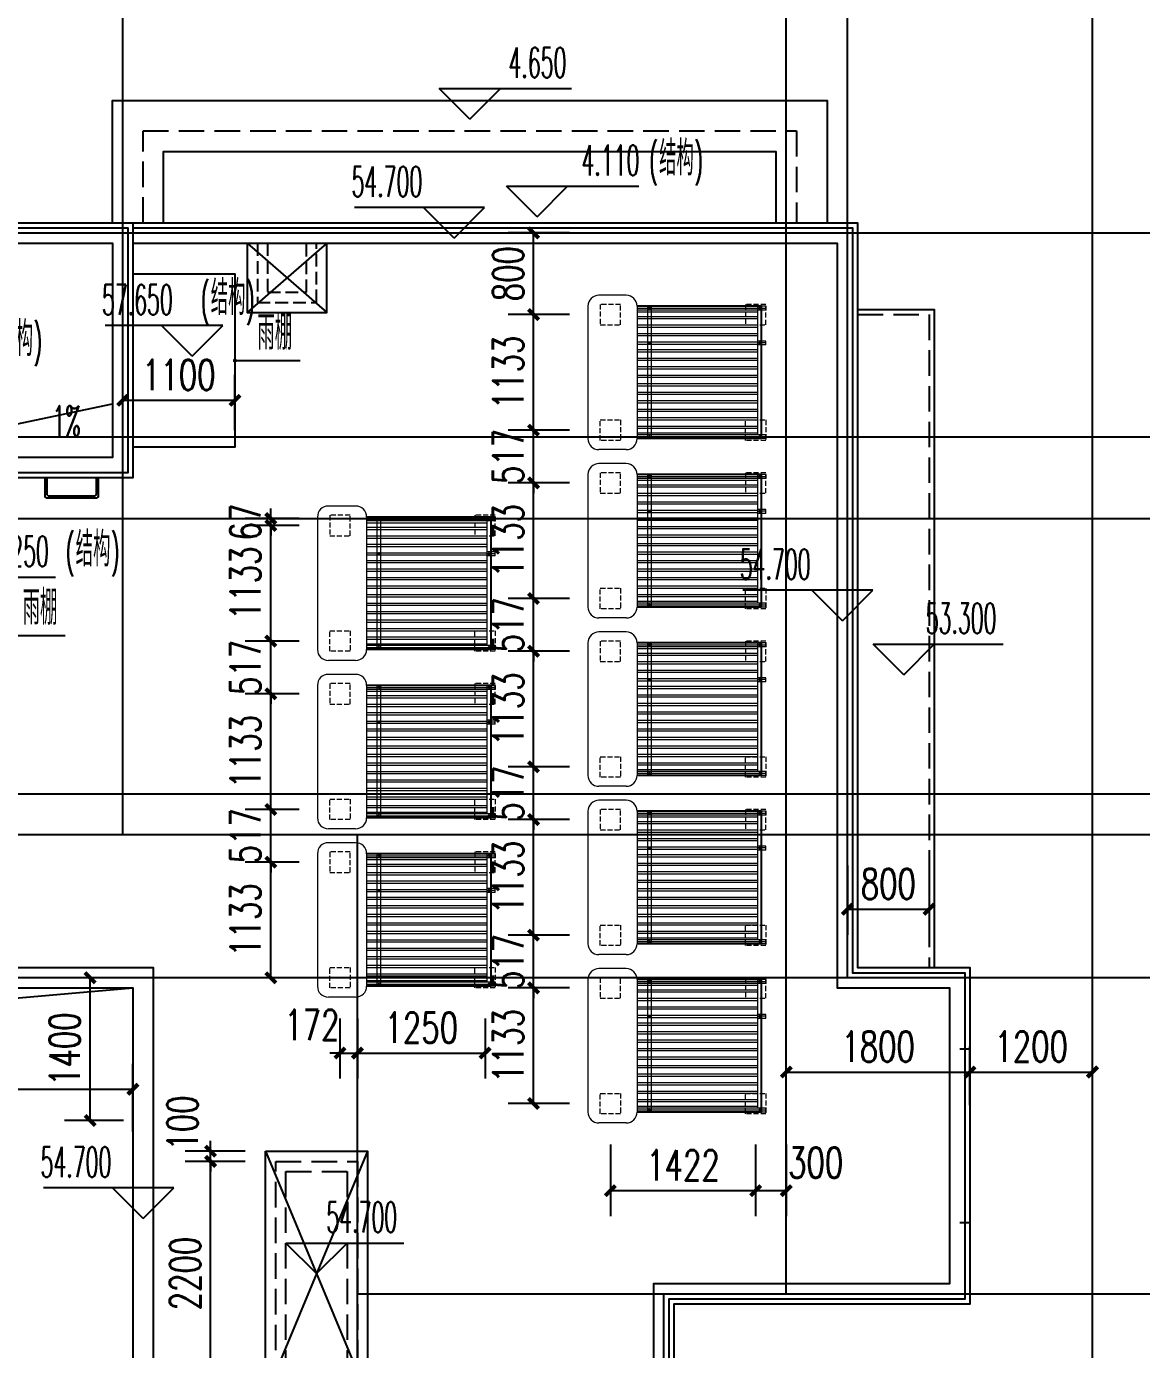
# Model space of a CAD drawing. Extents: x -59851 to 653804, y -249523 to 437614.
# Drawn here: x -10434 to 490, y -219438 to -206470 of the extents above; entities that cross this region are included whole.
import ezdxf

# ---------------------------------------------------------------- set-up
doc = ezdxf.new("R2010")
doc.units = 0
doc.header["$LTSCALE"] = 1000
doc.header["$MEASUREMENT"] = 0
doc.linetypes.add('DASH', pattern=[0.35, 0.25, -0.1])
for name, color, linetype in [('A-ROOF', 7, 'Continuous'), ('A-外装饰线脚', 7, 'Continuous'), ('A-屋顶', 4, 'Continuous'), ('A-材质分割线（横向）', 252, 'Continuous'), ('A-烟气道', 105, 'Continuous'), ('A-看线', 105, 'Continuous'), ('A-第三道尺寸线', 105, 'Continuous'), ('A-雨棚', 153, 'Continuous'), ('DIM_ELEV', 3, 'Continuous'), ('DIM_LEAD', 3, 'Continuous'), ('DIM_SYMB', 3, 'Continuous'), ('DOTE', 16, 'Continuous'), ('PUB_HATCH', 8, 'Continuous'), ('PUB_TEXT', 7, 'Continuous'), ('ys', 154, 'Continuous'), ('太阳能', 252, 'Continuous')]:
    doc.layers.add(name, color=color, linetype=linetype)
doc.styles.add('_TCH_DIM', font='SIMPLEX.shx', dxfattribs={"width": 0.7, "bigfont": 'GBCBIG.shx'})
doc.styles.add('_TCH_DIM_T3', font='SIMPLEX.shx', dxfattribs={"width": 0.705882, "bigfont": 'GBCBIG.shx'})
doc.dimstyles.new('_TCH_ARCH&&100', dxfattribs={"dimtxt": 297.5, "dimasz": 100, "dimexe": 250, "dimexo": 300, "dimgap": 100, "dimtad": 1, "dimdec": 0, "dimzin": 0, "dimdsep": 46, "dimtxsty": '_TCH_DIM_T3', "dimblk": 'ARCHTICK', "dimcen": 0.09, "dimclrt": 7, "dimazin": 2, "dimtfac": 1, "dimtdec": 0, "dimtix": 1, "dimtmove": 2, "dimatfit": 3, "dimfxl": 0, "dimtolj": 1, "dimtzin": 0, "dimarcsym": 0})

# ---------------------------------------------------------------- blocks, each defined once
blk = doc.blocks.new('18roof0330')
at = {"layer": 'A-ROOF'}
for points in [[(-5514, -82802), (1586, -82802), (1586, -90102), (2686, -90102), (2686, -93402), (-214, -93402), (-214, -94302), (3986, -94302), (3986, -104702), (986, -104702), (986, -104802), (-3214, -104802), (-3214, -104702)], [(-5514, -82852), (1536, -82852), (1536, -90152), (2636, -90152), (2636, -93352), (-264, -93352), (-264, -94352), (3936, -94352), (3936, -104652), (936, -104652), (936, -104752), (-3214, -104752)], [(-5514, -83002), (1386, -83002), (1386, -90302), (2486, -90302), (2486, -93202), (-414, -93202), (-414, -94502), (3786, -94502), (3786, -104502), (786, -104502), (786, -104602), (-3214, -104602)], [(1586, -83652), (2336, -83652), (2336, -90102)], [(-17814, -90202), (-17814, -90102), (-5314, -90102), (-5314, -94302), (-16014, -94302), (-16014, -97402), (-17814, -97402), (-17814, -93702)], [(-17614, -90302), (-5514, -90302), (-5514, -94102), (-15614, -94102), (-15614, -93902), (-16214, -93902), (-16214, -97202), (-17614, -97202), (-17614, -93702)]]:
    blk.add_lwpolyline(points, dxfattribs=at)
at = {"layer": 'A-ROOF', "linetype": 'DASH'}
blk.add_lwpolyline([(1586, -83702), (2286, -83702), (2286, -90102)], dxfattribs=at)
at = {"layer": 'A-烟气道'}
for points in [[(-4394, -83002), (-4394, -83682), (-3614, -83682), (-3614, -83002)], [(-4394, -83002), (-3614, -83682)], [(-3614, -83002), (-4394, -83682)]]:
    blk.add_lwpolyline(points, dxfattribs=at)
at = {"layer": 'A-烟气道', "linetype": 'DASH', "ltscale": 0.5}
for points in [[(-4294, -83002), (-4294, -83582), (-3714, -83582), (-3714, -83002)], [(-4194, -83002), (-4194, -83482), (-3814, -83482), (-3814, -83002)]]:
    blk.add_lwpolyline(points, dxfattribs=at)
at = {"layer": 'A-看线'}
blk.add_lwpolyline([(-17614, -97202), (-16916, -91300), (-5514, -90302)], dxfattribs=at)
at = {"layer": 'DIM_ELEV'}
for p, q in [((-2068, -82652), (-3342, -82652)), ((-2368, -82952), (-2668, -82652)), ((-2368, -82952), (-2068, -82652)), ((1736, -86402), (462, -86402)), ((1436, -86702), (1136, -86402)), ((1436, -86702), (1736, -86402)), ((2037, -87232), (1737, -86932)), ((1737, -86932), (3011, -86932)), ((2037, -87232), (2337, -86932)), ((-5114, -92262), (-6388, -92262)), ((-5414, -92562), (-5714, -92262)), ((-5414, -92562), (-5114, -92262))]:
    blk.add_line(p, q, dxfattribs=at)
at = {"layer": 'PUB_TEXT', "style": '_TCH_DIM', "width": 0.494118}
for s, p in [('54.700', (-3372, -82547)), ('54.700', (432, -86297)), ('53.300', (2253, -86827)), ('54.700', (-6418, -92157))]:
    blk.add_text(s, height=297.5, dxfattribs=at).set_placement(p)
blk = doc.blocks.new('A$C0EE327CC')
at = {"layer": 'A-屋顶'}
for points in [[(520, 200), (520, 20, -0.414214), (500, 0), (20, 0, -0.414214), (0, 20), (0, 200)], [(500, 200), (500, 40, -0.414214), (480, 20), (40, 20, -0.414214), (20, 40), (20, 200)]]:
    blk.add_lwpolyline(points, format="xyb", dxfattribs=at)
blk = doc.blocks.new('hexintongroof0330')
blk.add_lwpolyline([(-4214, -151302), (-3214, -151302), (-3214, -153702), (-4214, -153702)], close=True)
at = {"linetype": 'DASH'}
for points in [[(-4114, -151402), (-3314, -151402), (-3314, -153602), (-4114, -153602)], [(-4014, -151502), (-3414, -151502), (-3414, -153502), (-4014, -153502)]]:
    blk.add_lwpolyline(points, close=True, dxfattribs=at)
at = {"layer": 'A-ROOF'}
for points in [[(-8514, -142202), (-5514, -142202), (-5514, -144702), (-8514, -144702)], [(-8464, -142252), (-5564, -142252), (-5564, -144652), (-8464, -144652)], [(-8314, -142402), (-5714, -142402), (-5714, -144502), (-8314, -144502)]]:
    blk.add_lwpolyline(points, close=True, dxfattribs=at)
at = {"layer": 'A-雨棚'}
blk.add_lwpolyline([(-5514, -142702), (-4514, -142702), (-4514, -144402), (-5514, -144402)], dxfattribs=at)
at = {"layer": 'DIM_ELEV'}
for p, q in [((-4633, -143210), (-5786, -143210)), ((-4933, -143510), (-5233, -143210)), ((-4933, -143510), (-4633, -143210)), ((-7425, -145676), (-6272, -145676)), ((-3714, -152502), (-4014, -152202)), ((-4014, -152202), (-2860, -152202)), ((-3714, -152502), (-3414, -152202))]:
    blk.add_line(p, q, dxfattribs=at)
at = {"layer": 'DIM_LEAD'}
for p, q in [((-4514, -143552), (-4402, -143552)), ((-4514, -143552), (-4402, -143552)), ((-4402, -143552), (-3876, -143552)), ((-6702, -146247), (-6176, -146247))]:
    blk.add_line(p, q, dxfattribs=at)
at = {"layer": 'DIM_LEAD', "const_width": 20}
blk.add_lwpolyline([(-4524, -143552, 1), (-4504, -143552, 1)], format="xyb", close=True, dxfattribs=at)
blk.add_lwpolyline([(-4524, -143552, 1), (-4504, -143552, 1)], format="xyb", close=True, dxfattribs=at)
at = {"layer": 'DIM_SYMB'}
blk.add_lwpolyline([(-5896, -144396, 0, 0, 0), (-6390, -144396, 80, 0, 0), (-6690, -144396, 0, 0, 0)], format="xyseb", dxfattribs=at)
at = {"layer": 'ys'}
for points in [[(-8214, -144502), (-5714, -143976)], [(-3214, -151302), (-4214, -153702)], [(-4214, -151302), (-3214, -153702)]]:
    blk.add_lwpolyline(points, dxfattribs=at)
at = {"layer": 'PUB_HATCH'}
blk.add_blockref('A$C0EE327CC', (-6374, -144902), dxfattribs=at)
at = {"layer": 'PUB_TEXT', "style": '_TCH_DIM'}
for s, height, width, p in [('(', 298, 0.494118, (-4849, -143105)), ('结构', 337.6, 0.7, (-4751, -143105)), (')', 298, 0.494118, (-4407, -143105)), ('57.650', 297.5, 0.494118, (-5816, -143105)), ('结构', 337.6, 0.7, (-6832, -143508)), (')', 298, 0.494118, (-6488, -143508)), ('雨棚', 337.6, 0.7, (-4294, -143447)), ('1%', 297.5, 0.494118, (-6303, -144292)), ('(', 298, 0.494118, (-6172, -145571)), ('结构', 337.6, 0.7, (-6074, -145571)), (')', 298, 0.494118, (-5730, -145571)), ('56.250', 297.5, 0.494118, (-7030, -145571)), ('雨棚', 337.6, 0.7, (-6594, -146142)), ('54.700', 297.5, 0.494118, (-3618, -152097))]:
    blk.add_text(s, height=height, dxfattribs=dict(at, width=width)).set_placement(p)
blk = doc.blocks.new('A$C325959D2')
at = {"layer": '太阳能', "lineweight": 9}
for p, q in [((1673, 1742), (374, 1742)), ((267, 1368), (267, 1635)), ((1780, 1368), (1780, 1635)), ((1673, 1261), (374, 1261)), ((374, 0), (374, 1261)), ((394, 1261), (394, 0)), ((413, 0), (413, 1261)), ((431, 1261), (431, 78)), ((476, 1261), (476, 78)), ((497, 1261), (497, 78)), ((559, 1261), (559, 78)), ((580, 1261), (580, 78)), ((642, 1261), (642, 78)), ((664, 1261), (664, 78)), ((726, 1261), (726, 78)), ((747, 1261), (747, 78)), ((809, 1261), (809, 78)), ((830, 1261), (830, 78)), ((892, 1261), (892, 78)), ((914, 1261), (914, 78)), ((976, 1261), (976, 78)), ((997, 1261), (997, 78)), ((1059, 1261), (1059, 78)), ((1080, 1261), (1080, 78)), ((1142, 1261), (1142, 78)), ((1164, 1261), (1164, 78)), ((1226, 1261), (1226, 78)), ((1247, 1261), (1247, 78)), ((1301, 1261), (1301, 78)), ((1322, 1261), (1322, 78)), ((1384, 1261), (1384, 78)), ((1406, 1261), (1406, 78)), ((1467, 1261), (1467, 78)), ((1489, 1261), (1489, 78)), ((1551, 1261), (1551, 78)), ((1572, 1261), (1572, 78)), ((1616, 1261), (1616, 78)), ((1634, 0), (1634, 1261)), ((1653, 1261), (1653, 0)), ((1673, 0), (1673, 1261)), ((374, 1156), (1673, 1156)), ((374, 1120), (1673, 1120)), ((379, 1139), (409, 1139)), ((1297, 1139), (1327, 1139)), ((1668, 1139), (1638, 1139)), ((374, 0), (413, 0)), ((379, 59), (409, 59)), ((413, 78), (1673, 78)), ((413, 42), (1673, 42)), ((1292, 0), (1292, 78)), ((1292, 0), (1331, 0)), ((1297, 59), (1327, 59)), ((1312, 0), (1312, 78)), ((1331, 0), (1331, 78)), ((1673, 0), (1634, 0)), ((1668, 59), (1638, 59))]:
    blk.add_line(p, q, dxfattribs=at)
at = {"layer": '太阳能'}
for p, q in [((374, 42), (374, 1261)), ((1673, 42), (1673, 1261)), ((374, 42), (1673, 42))]:
    blk.add_line(p, q, dxfattribs=at)
at = {"layer": '太阳能', "color": 9, "linetype": 'DASH', "lineweight": 9, "ltscale": 0.2}
for points in [[(557, 1422), (357, 1422), (357, 1622), (557, 1622)], [(1490, 1422), (1690, 1422), (1690, 1622), (1490, 1622)], [(557, 0), (357, 0), (357, 200), (557, 200)], [(1490, 0), (1690, 0), (1690, 200), (1490, 200)]]:
    blk.add_lwpolyline(points, close=True, dxfattribs=at)
at = {"layer": '太阳能', "lineweight": 9}
for centre in [(394, 1139), (1312, 1139), (1653, 1139), (394, 59), (1312, 59), (1653, 59)]:
    blk.add_circle(centre, 8.68, dxfattribs=at)
for centre, start, end in [((374, 1635), 90, 180), ((1673, 1635), 360, 90), ((374, 1368), 180, 270), ((1673, 1368), 270, 360)]:
    blk.add_arc(centre, 107, start, end, dxfattribs=at)
blk = doc.blocks.new('yupengmenting0421')
at = {"layer": 'A-ROOF'}
for points in [[(-5714, 157888), (-5714, 159088), (1286, 159088), (1286, 157888)], [(-5214, 157888), (-5214, 158588), (786, 158588), (786, 157888)]]:
    blk.add_lwpolyline(points, dxfattribs=at)
at = {"layer": 'A-ROOF', "linetype": 'DASH'}
blk.add_lwpolyline([(-5414, 157888), (-5414, 158788), (986, 158788), (986, 157888)], dxfattribs=at)
at = {"layer": 'DIM_ELEV'}
for p, q in [((-2214, 158905), (-2514, 159205)), ((-2514, 159205), (-1216, 159205)), ((-2214, 158905), (-1914, 159205)), ((-1555, 157947), (-1855, 158247)), ((-1855, 158247), (-557, 158247)), ((-1555, 157947), (-1255, 158247))]:
    blk.add_line(p, q, dxfattribs=at)
at = {"layer": 'PUB_TEXT', "style": '_TCH_DIM'}
for s, height, width, p in [('4.650', 297.5, 0.494118, (-1834, 159310)), ('4.110', 297.5, 0.494118, (-1119, 158352)), ('(', 298, 0.494118, (-457, 158352)), ('结构', 337.6, 0.7, (-359, 158352)), (')', 298, 0.494118, (-15, 158352))]:
    blk.add_text(s, height=height, dxfattribs=dict(at, width=width)).set_placement(p)
blk = doc.blocks.new('roofzhouxian')
at = {"layer": 'DOTE'}
for p, q in [((-9492, -289795), (-9492, -279124)), ((-2992, -294295), (-2992, -279124)), ((-2392, -291195), (-2392, -279124)), ((8, -309503), (8, -279124)), ((11694, -283895), (-12292, -283895)), ((11694, -285895), (-12292, -285895)), ((11694, -286695), (-23892, -286695)), ((11694, -289395), (-25892, -289395)), ((11694, -289795), (-49367, -289795)), ((-7192, -309503), (-7192, -289795)), ((11694, -291195), (-25892, -291195)), ((11694, -294295), (-7192, -294295)), ((-4192, -309503), (-4192, -294295))]:
    blk.add_line(p, q, dxfattribs=at)
blk = doc.blocks.new('_ArchTick')
at = {"color": 0, "linetype": 'ByBlock', "const_width": 0.4}
blk.add_lwpolyline([(-0.5, -0.5), (0.5, 0.5)], dxfattribs=at)
blk = doc.blocks.new('*D1050')
at = {"layer": 'A-第三道尺寸线', "color": 0, "lineweight": -2, "transparency": 16777216}
for p, q in [((-7191, -216194), (-7191, -216782)), ((-5941, -216194), (-5941, -216782)), ((-7191, -216532), (-5941, -216532))]:
    blk.add_line(p, q, dxfattribs=at)
at = {"layer": 'Defpoints', "color": 0, "transparency": 16777216}
for p in [(-7191, -215894), (-5941, -215894), (-5941, -216532)]:
    blk.add_point(p, dxfattribs=at)
at = {"layer": 'A-第三道尺寸线', "color": 0, "lineweight": -2, "transparency": 16777216, "xscale": 100, "yscale": 100, "zscale": 100, "rotation": 180}
blk.add_blockref('_ArchTick', (-7191, -216532), dxfattribs=at)
at = {"layer": 'A-第三道尺寸线', "color": 0, "lineweight": -2, "transparency": 16777216, "xscale": 100, "yscale": 100, "zscale": 100}
blk.add_blockref('_ArchTick', (-5941, -216532), dxfattribs=at)
at = {"layer": 'A-第三道尺寸线', "color": 7, "transparency": 16777216, "insert": (-6566, -216283), "char_height": 297.5, "attachment_point": 5, "style": '_TCH_DIM_T3'}
blk.add_mtext('\\A1;1250', dxfattribs=at)
blk = doc.blocks.new('*D1051')
at = {"layer": 'A-第三道尺寸线', "color": 0, "lineweight": -2, "transparency": 16777216}
for p, q in [((-7363, -216194), (-7363, -216782)), ((-7191, -216194), (-7191, -216782)), ((-7363, -216532), (-7463, -216532)), ((-7363, -216532), (-7191, -216532)), ((-7191, -216532), (-7091, -216532))]:
    blk.add_line(p, q, dxfattribs=at)
at = {"layer": 'Defpoints', "color": 0, "transparency": 16777216}
for p in [(-7363, -215894), (-7191, -215894), (-7191, -216532)]:
    blk.add_point(p, dxfattribs=at)
at = {"layer": 'A-第三道尺寸线', "color": 0, "lineweight": -2, "transparency": 16777216, "xscale": 100, "yscale": 100, "zscale": 100}
blk.add_blockref('_ArchTick', (-7363, -216532), dxfattribs=at)
at = {"layer": 'A-第三道尺寸线', "color": 0, "lineweight": -2, "transparency": 16777216, "xscale": 100, "yscale": 100, "zscale": 100, "rotation": 180}
blk.add_blockref('_ArchTick', (-7191, -216532), dxfattribs=at)
at = {"layer": 'A-第三道尺寸线', "color": 7, "transparency": 16777216, "insert": (-7638, -216257), "char_height": 297.5, "attachment_point": 5, "style": '_TCH_DIM_T3'}
blk.add_mtext('\\A1;172', dxfattribs=at)
blk = doc.blocks.new('*D1052')
at = {"layer": 'A-第三道尺寸线', "color": 0, "lineweight": -2, "transparency": 16777216}
for p, q in [((-7763, -214661), (-8290, -214661)), ((-8040, -215794), (-8040, -214661)), ((-7763, -215794), (-8290, -215794))]:
    blk.add_line(p, q, dxfattribs=at)
at = {"layer": 'Defpoints', "color": 0, "transparency": 16777216}
for p in [(-8040, -214661), (-7463, -214661), (-7463, -215794)]:
    blk.add_point(p, dxfattribs=at)
at = {"layer": 'A-第三道尺寸线', "color": 0, "lineweight": -2, "transparency": 16777216, "xscale": 100, "yscale": 100, "zscale": 100}
for p, rotation in [((-8040, -214661), 90), ((-8040, -215794), 270)]:
    blk.add_blockref('_ArchTick', p, dxfattribs=dict(at, rotation=rotation))
at = {"layer": 'A-第三道尺寸线', "color": 7, "transparency": 16777216, "insert": (-8289, -215228), "char_height": 297.5, "attachment_point": 5, "rotation": 90, "style": '_TCH_DIM_T3'}
blk.add_mtext('\\A1;1133', dxfattribs=at)
blk = doc.blocks.new('*D1053')
at = {"layer": 'A-第三道尺寸线', "color": 0, "lineweight": -2, "transparency": 16777216}
for p, q in [((-8040, -214144), (-8040, -214044)), ((-7763, -214144), (-8290, -214144)), ((-8040, -214661), (-8040, -214144)), ((-7763, -214661), (-8290, -214661)), ((-8040, -214661), (-8040, -214761))]:
    blk.add_line(p, q, dxfattribs=at)
at = {"layer": 'Defpoints', "color": 0, "transparency": 16777216}
for p in [(-8040, -214144), (-7463, -214144), (-7463, -214661)]:
    blk.add_point(p, dxfattribs=at)
at = {"layer": 'A-第三道尺寸线', "color": 0, "lineweight": -2, "transparency": 16777216, "xscale": 100, "yscale": 100, "zscale": 100}
for p, rotation in [((-8040, -214144), 270), ((-8040, -214661), 90)]:
    blk.add_blockref('_ArchTick', p, dxfattribs=dict(at, rotation=rotation))
at = {"layer": 'A-第三道尺寸线', "color": 7, "transparency": 16777216, "insert": (-8289, -214403), "char_height": 297.5, "attachment_point": 5, "rotation": 90, "style": '_TCH_DIM_T3'}
blk.add_mtext('\\A1;517', dxfattribs=at)
blk = doc.blocks.new('*D1054')
at = {"layer": 'A-第三道尺寸线', "color": 0, "lineweight": -2, "transparency": 16777216}
for p, q in [((-7763, -213011), (-8290, -213011)), ((-8040, -214144), (-8040, -213011)), ((-7763, -214144), (-8290, -214144))]:
    blk.add_line(p, q, dxfattribs=at)
at = {"layer": 'Defpoints', "color": 0, "transparency": 16777216}
for p in [(-8040, -213011), (-7463, -213011), (-7463, -214144)]:
    blk.add_point(p, dxfattribs=at)
at = {"layer": 'A-第三道尺寸线', "color": 0, "lineweight": -2, "transparency": 16777216, "xscale": 100, "yscale": 100, "zscale": 100}
for p, rotation in [((-8040, -213011), 90), ((-8040, -214144), 270)]:
    blk.add_blockref('_ArchTick', p, dxfattribs=dict(at, rotation=rotation))
at = {"layer": 'A-第三道尺寸线', "color": 7, "transparency": 16777216, "insert": (-8289, -213578), "char_height": 297.5, "attachment_point": 5, "rotation": 90, "style": '_TCH_DIM_T3'}
blk.add_mtext('\\A1;1133', dxfattribs=at)
blk = doc.blocks.new('*D1055')
at = {"layer": 'A-第三道尺寸线', "color": 0, "lineweight": -2, "transparency": 16777216}
for p, q in [((-8040, -212494), (-8040, -212394)), ((-7763, -212494), (-8290, -212494)), ((-8040, -213011), (-8040, -212494)), ((-7763, -213011), (-8290, -213011)), ((-8040, -213011), (-8040, -213111))]:
    blk.add_line(p, q, dxfattribs=at)
at = {"layer": 'Defpoints', "color": 0, "transparency": 16777216}
for p in [(-8040, -212494), (-7463, -212494), (-7463, -213011)]:
    blk.add_point(p, dxfattribs=at)
at = {"layer": 'A-第三道尺寸线', "color": 0, "lineweight": -2, "transparency": 16777216, "xscale": 100, "yscale": 100, "zscale": 100}
for p, rotation in [((-8040, -212494), 270), ((-8040, -213011), 90)]:
    blk.add_blockref('_ArchTick', p, dxfattribs=dict(at, rotation=rotation))
at = {"layer": 'A-第三道尺寸线', "color": 7, "transparency": 16777216, "insert": (-8289, -212753), "char_height": 297.5, "attachment_point": 5, "rotation": 90, "style": '_TCH_DIM_T3'}
blk.add_mtext('\\A1;517', dxfattribs=at)
blk = doc.blocks.new('*D1056')
at = {"layer": 'A-第三道尺寸线', "color": 0, "lineweight": -2, "transparency": 16777216}
for p, q in [((-7763, -211361), (-8290, -211361)), ((-8040, -212494), (-8040, -211361)), ((-7763, -212494), (-8290, -212494))]:
    blk.add_line(p, q, dxfattribs=at)
at = {"layer": 'Defpoints', "color": 0, "transparency": 16777216}
for p in [(-8040, -211361), (-7463, -211361), (-7463, -212494)]:
    blk.add_point(p, dxfattribs=at)
at = {"layer": 'A-第三道尺寸线', "color": 0, "lineweight": -2, "transparency": 16777216, "xscale": 100, "yscale": 100, "zscale": 100}
for p, rotation in [((-8040, -211361), 90), ((-8040, -212494), 270)]:
    blk.add_blockref('_ArchTick', p, dxfattribs=dict(at, rotation=rotation))
at = {"layer": 'A-第三道尺寸线', "color": 7, "transparency": 16777216, "insert": (-8289, -211928), "char_height": 297.5, "attachment_point": 5, "rotation": 90, "style": '_TCH_DIM_T3'}
blk.add_mtext('\\A1;1133', dxfattribs=at)
blk = doc.blocks.new('*D1057')
at = {"layer": 'A-第三道尺寸线', "color": 0, "lineweight": -2, "transparency": 16777216}
for p, q in [((-8040, -211294), (-8040, -211194)), ((-7763, -211294), (-8290, -211294)), ((-7763, -211361), (-8290, -211361)), ((-8040, -211361), (-8040, -211294)), ((-8040, -211361), (-8040, -211461))]:
    blk.add_line(p, q, dxfattribs=at)
at = {"layer": 'Defpoints', "color": 0, "transparency": 16777216}
for p in [(-8040, -211294), (-7463, -211294), (-7463, -211361)]:
    blk.add_point(p, dxfattribs=at)
at = {"layer": 'A-第三道尺寸线', "color": 0, "lineweight": -2, "transparency": 16777216, "xscale": 100, "yscale": 100, "zscale": 100}
for p, rotation in [((-8040, -211294), 270), ((-8040, -211361), 90)]:
    blk.add_blockref('_ArchTick', p, dxfattribs=dict(at, rotation=rotation))
at = {"layer": 'A-第三道尺寸线', "color": 7, "transparency": 16777216, "insert": (-8289, -211328), "char_height": 297.5, "attachment_point": 5, "rotation": 90, "style": '_TCH_DIM_T3'}
blk.add_mtext('\\A1;67', dxfattribs=at)
blk = doc.blocks.new('*D1066')
at = {"layer": 'A-第三道尺寸线', "color": 0, "lineweight": -2, "transparency": 16777216}
for p, q in [((-3291, -217427), (-3291, -218131)), ((-2991, -217427), (-2991, -218131)), ((-3291, -217881), (-2991, -217881))]:
    blk.add_line(p, q, dxfattribs=at)
at = {"layer": 'Defpoints', "color": 0, "transparency": 16777216}
for p in [(-3291, -217127), (-2991, -217127), (-2991, -217881)]:
    blk.add_point(p, dxfattribs=at)
at = {"layer": 'A-第三道尺寸线', "color": 0, "lineweight": -2, "transparency": 16777216, "xscale": 100, "yscale": 100, "zscale": 100, "rotation": 180}
blk.add_blockref('_ArchTick', (-3291, -217881), dxfattribs=at)
at = {"layer": 'A-第三道尺寸线', "color": 0, "lineweight": -2, "transparency": 16777216, "xscale": 100, "yscale": 100, "zscale": 100}
blk.add_blockref('_ArchTick', (-2991, -217881), dxfattribs=at)
at = {"layer": 'A-第三道尺寸线', "color": 7, "transparency": 16777216, "insert": (-2702, -217606), "char_height": 297.5, "attachment_point": 5, "style": '_TCH_DIM_T3'}
blk.add_mtext('\\A1;300', dxfattribs=at)
blk = doc.blocks.new('*D1067')
at = {"layer": 'A-第三道尺寸线', "color": 0, "lineweight": -2, "transparency": 16777216}
for p, q in [((-4713, -217427), (-4713, -218131)), ((-3291, -217427), (-3291, -218131)), ((-4713, -217881), (-3291, -217881))]:
    blk.add_line(p, q, dxfattribs=at)
at = {"layer": 'Defpoints', "color": 0, "transparency": 16777216}
for p in [(-4713, -217127), (-3291, -217127), (-3291, -217881)]:
    blk.add_point(p, dxfattribs=at)
at = {"layer": 'A-第三道尺寸线', "color": 0, "lineweight": -2, "transparency": 16777216, "xscale": 100, "yscale": 100, "zscale": 100, "rotation": 180}
blk.add_blockref('_ArchTick', (-4713, -217881), dxfattribs=at)
at = {"layer": 'A-第三道尺寸线', "color": 0, "lineweight": -2, "transparency": 16777216, "xscale": 100, "yscale": 100, "zscale": 100}
blk.add_blockref('_ArchTick', (-3291, -217881), dxfattribs=at)
at = {"layer": 'A-第三道尺寸线', "color": 7, "transparency": 16777216, "insert": (-4002, -217632), "char_height": 297.5, "attachment_point": 5, "style": '_TCH_DIM_T3'}
blk.add_mtext('\\A1;1422', dxfattribs=at)
blk = doc.blocks.new('*D1068')
at = {"layer": 'A-第三道尺寸线', "color": 0, "lineweight": -2, "transparency": 16777216}
for p, q in [((-5113, -215894), (-5716, -215894)), ((-5466, -217027), (-5466, -215894)), ((-5113, -217027), (-5716, -217027))]:
    blk.add_line(p, q, dxfattribs=at)
at = {"layer": 'Defpoints', "color": 0, "transparency": 16777216}
for p in [(-5466, -215894), (-4813, -215894), (-4813, -217027)]:
    blk.add_point(p, dxfattribs=at)
at = {"layer": 'A-第三道尺寸线', "color": 0, "lineweight": -2, "transparency": 16777216, "xscale": 100, "yscale": 100, "zscale": 100}
for p, rotation in [((-5466, -215894), 90), ((-5466, -217027), 270)]:
    blk.add_blockref('_ArchTick', p, dxfattribs=dict(at, rotation=rotation))
at = {"layer": 'A-第三道尺寸线', "color": 7, "transparency": 16777216, "insert": (-5715, -216461), "char_height": 297.5, "attachment_point": 5, "rotation": 90, "style": '_TCH_DIM_T3'}
blk.add_mtext('\\A1;1133', dxfattribs=at)
blk = doc.blocks.new('*D1069')
at = {"layer": 'A-第三道尺寸线', "color": 0, "lineweight": -2, "transparency": 16777216}
for p, q in [((-5113, -215377), (-5716, -215377)), ((-5466, -215377), (-5466, -215277)), ((-5466, -215894), (-5466, -215377)), ((-5113, -215894), (-5716, -215894)), ((-5466, -215894), (-5466, -215994))]:
    blk.add_line(p, q, dxfattribs=at)
at = {"layer": 'Defpoints', "color": 0, "transparency": 16777216}
for p in [(-5466, -215377), (-4813, -215377), (-4813, -215894)]:
    blk.add_point(p, dxfattribs=at)
at = {"layer": 'A-第三道尺寸线', "color": 0, "lineweight": -2, "transparency": 16777216, "xscale": 100, "yscale": 100, "zscale": 100}
for p, rotation in [((-5466, -215377), 270), ((-5466, -215894), 90)]:
    blk.add_blockref('_ArchTick', p, dxfattribs=dict(at, rotation=rotation))
at = {"layer": 'A-第三道尺寸线', "color": 7, "transparency": 16777216, "insert": (-5715, -215636), "char_height": 297.5, "attachment_point": 5, "rotation": 90, "style": '_TCH_DIM_T3'}
blk.add_mtext('\\A1;517', dxfattribs=at)
blk = doc.blocks.new('*D1070')
at = {"layer": 'A-第三道尺寸线', "color": 0, "lineweight": -2, "transparency": 16777216}
for p, q in [((-5113, -214244), (-5716, -214244)), ((-5466, -215377), (-5466, -214244)), ((-5113, -215377), (-5716, -215377))]:
    blk.add_line(p, q, dxfattribs=at)
at = {"layer": 'Defpoints', "color": 0, "transparency": 16777216}
for p in [(-5466, -214244), (-4813, -214244), (-4813, -215377)]:
    blk.add_point(p, dxfattribs=at)
at = {"layer": 'A-第三道尺寸线', "color": 0, "lineweight": -2, "transparency": 16777216, "xscale": 100, "yscale": 100, "zscale": 100}
for p, rotation in [((-5466, -214244), 90), ((-5466, -215377), 270)]:
    blk.add_blockref('_ArchTick', p, dxfattribs=dict(at, rotation=rotation))
at = {"layer": 'A-第三道尺寸线', "color": 7, "transparency": 16777216, "insert": (-5715, -214811), "char_height": 297.5, "attachment_point": 5, "rotation": 90, "style": '_TCH_DIM_T3'}
blk.add_mtext('\\A1;1133', dxfattribs=at)
blk = doc.blocks.new('*D1071')
at = {"layer": 'A-第三道尺寸线', "color": 0, "lineweight": -2, "transparency": 16777216}
for p, q in [((-5466, -213727), (-5466, -213627)), ((-5113, -213727), (-5716, -213727)), ((-5466, -214244), (-5466, -213727)), ((-5113, -214244), (-5716, -214244)), ((-5466, -214244), (-5466, -214344))]:
    blk.add_line(p, q, dxfattribs=at)
at = {"layer": 'Defpoints', "color": 0, "transparency": 16777216}
for p in [(-5466, -213727), (-4813, -213727), (-4813, -214244)]:
    blk.add_point(p, dxfattribs=at)
at = {"layer": 'A-第三道尺寸线', "color": 0, "lineweight": -2, "transparency": 16777216, "xscale": 100, "yscale": 100, "zscale": 100}
for p, rotation in [((-5466, -213727), 270), ((-5466, -214244), 90)]:
    blk.add_blockref('_ArchTick', p, dxfattribs=dict(at, rotation=rotation))
at = {"layer": 'A-第三道尺寸线', "color": 7, "transparency": 16777216, "insert": (-5715, -213986), "char_height": 297.5, "attachment_point": 5, "rotation": 90, "style": '_TCH_DIM_T3'}
blk.add_mtext('\\A1;517', dxfattribs=at)
blk = doc.blocks.new('*D1072')
at = {"layer": 'A-第三道尺寸线', "color": 0, "lineweight": -2, "transparency": 16777216}
for p, q in [((-5113, -212594), (-5716, -212594)), ((-5466, -213727), (-5466, -212594)), ((-5113, -213727), (-5716, -213727))]:
    blk.add_line(p, q, dxfattribs=at)
at = {"layer": 'Defpoints', "color": 0, "transparency": 16777216}
for p in [(-5466, -212594), (-4813, -212594), (-4813, -213727)]:
    blk.add_point(p, dxfattribs=at)
at = {"layer": 'A-第三道尺寸线', "color": 0, "lineweight": -2, "transparency": 16777216, "xscale": 100, "yscale": 100, "zscale": 100}
for p, rotation in [((-5466, -212594), 90), ((-5466, -213727), 270)]:
    blk.add_blockref('_ArchTick', p, dxfattribs=dict(at, rotation=rotation))
at = {"layer": 'A-第三道尺寸线', "color": 7, "transparency": 16777216, "insert": (-5715, -213161), "char_height": 297.5, "attachment_point": 5, "rotation": 90, "style": '_TCH_DIM_T3'}
blk.add_mtext('\\A1;1133', dxfattribs=at)
blk = doc.blocks.new('*D1073')
at = {"layer": 'A-第三道尺寸线', "color": 0, "lineweight": -2, "transparency": 16777216}
for p, q in [((-5466, -212077), (-5466, -211977)), ((-5113, -212077), (-5716, -212077)), ((-5466, -212594), (-5466, -212077)), ((-5113, -212594), (-5716, -212594)), ((-5466, -212594), (-5466, -212694))]:
    blk.add_line(p, q, dxfattribs=at)
at = {"layer": 'Defpoints', "color": 0, "transparency": 16777216}
for p in [(-5466, -212077), (-4813, -212077), (-4813, -212594)]:
    blk.add_point(p, dxfattribs=at)
at = {"layer": 'A-第三道尺寸线', "color": 0, "lineweight": -2, "transparency": 16777216, "xscale": 100, "yscale": 100, "zscale": 100}
for p, rotation in [((-5466, -212077), 270), ((-5466, -212594), 90)]:
    blk.add_blockref('_ArchTick', p, dxfattribs=dict(at, rotation=rotation))
at = {"layer": 'A-第三道尺寸线', "color": 7, "transparency": 16777216, "insert": (-5715, -212336), "char_height": 297.5, "attachment_point": 5, "rotation": 90, "style": '_TCH_DIM_T3'}
blk.add_mtext('\\A1;517', dxfattribs=at)
blk = doc.blocks.new('*D1074')
at = {"layer": 'A-第三道尺寸线', "color": 0, "lineweight": -2, "transparency": 16777216}
for p, q in [((-5113, -210944), (-5716, -210944)), ((-5466, -212077), (-5466, -210944)), ((-5113, -212077), (-5716, -212077))]:
    blk.add_line(p, q, dxfattribs=at)
at = {"layer": 'Defpoints', "color": 0, "transparency": 16777216}
for p in [(-5466, -210944), (-4813, -210944), (-4813, -212077)]:
    blk.add_point(p, dxfattribs=at)
at = {"layer": 'A-第三道尺寸线', "color": 0, "lineweight": -2, "transparency": 16777216, "xscale": 100, "yscale": 100, "zscale": 100}
for p, rotation in [((-5466, -210944), 90), ((-5466, -212077), 270)]:
    blk.add_blockref('_ArchTick', p, dxfattribs=dict(at, rotation=rotation))
at = {"layer": 'A-第三道尺寸线', "color": 7, "transparency": 16777216, "insert": (-5715, -211511), "char_height": 297.5, "attachment_point": 5, "rotation": 90, "style": '_TCH_DIM_T3'}
blk.add_mtext('\\A1;1133', dxfattribs=at)
blk = doc.blocks.new('*D1075')
at = {"layer": 'A-第三道尺寸线', "color": 0, "lineweight": -2, "transparency": 16777216}
for p, q in [((-5466, -210427), (-5466, -210327)), ((-5113, -210427), (-5716, -210427)), ((-5466, -210944), (-5466, -210427)), ((-5113, -210944), (-5716, -210944)), ((-5466, -210944), (-5466, -211044))]:
    blk.add_line(p, q, dxfattribs=at)
at = {"layer": 'Defpoints', "color": 0, "transparency": 16777216}
for p in [(-5466, -210427), (-4813, -210427), (-4813, -210944)]:
    blk.add_point(p, dxfattribs=at)
at = {"layer": 'A-第三道尺寸线', "color": 0, "lineweight": -2, "transparency": 16777216, "xscale": 100, "yscale": 100, "zscale": 100}
for p, rotation in [((-5466, -210427), 270), ((-5466, -210944), 90)]:
    blk.add_blockref('_ArchTick', p, dxfattribs=dict(at, rotation=rotation))
at = {"layer": 'A-第三道尺寸线', "color": 7, "transparency": 16777216, "insert": (-5715, -210686), "char_height": 297.5, "attachment_point": 5, "rotation": 90, "style": '_TCH_DIM_T3'}
blk.add_mtext('\\A1;517', dxfattribs=at)
blk = doc.blocks.new('*D1076')
at = {"layer": 'A-第三道尺寸线', "color": 0, "lineweight": -2, "transparency": 16777216}
for p, q in [((-5113, -209294), (-5716, -209294)), ((-5466, -210427), (-5466, -209294)), ((-5113, -210427), (-5716, -210427))]:
    blk.add_line(p, q, dxfattribs=at)
at = {"layer": 'Defpoints', "color": 0, "transparency": 16777216}
for p in [(-5466, -209294), (-4813, -209294), (-4813, -210427)]:
    blk.add_point(p, dxfattribs=at)
at = {"layer": 'A-第三道尺寸线', "color": 0, "lineweight": -2, "transparency": 16777216, "xscale": 100, "yscale": 100, "zscale": 100}
for p, rotation in [((-5466, -209294), 90), ((-5466, -210427), 270)]:
    blk.add_blockref('_ArchTick', p, dxfattribs=dict(at, rotation=rotation))
at = {"layer": 'A-第三道尺寸线', "color": 7, "transparency": 16777216, "insert": (-5715, -209861), "char_height": 297.5, "attachment_point": 5, "rotation": 90, "style": '_TCH_DIM_T3'}
blk.add_mtext('\\A1;1133', dxfattribs=at)
blk = doc.blocks.new('*D1077')
at = {"layer": 'A-第三道尺寸线', "color": 0, "lineweight": -2, "transparency": 16777216}
for p, q in [((-5113, -208494), (-5716, -208494)), ((-5466, -209294), (-5466, -208494)), ((-5113, -209294), (-5716, -209294))]:
    blk.add_line(p, q, dxfattribs=at)
at = {"layer": 'Defpoints', "color": 0, "transparency": 16777216}
for p in [(-5466, -208494), (-4813, -208494), (-4813, -209294)]:
    blk.add_point(p, dxfattribs=at)
at = {"layer": 'A-第三道尺寸线', "color": 0, "lineweight": -2, "transparency": 16777216, "xscale": 100, "yscale": 100, "zscale": 100}
for p, rotation in [((-5466, -208494), 90), ((-5466, -209294), 270)]:
    blk.add_blockref('_ArchTick', p, dxfattribs=dict(at, rotation=rotation))
at = {"layer": 'A-第三道尺寸线', "color": 7, "transparency": 16777216, "insert": (-5715, -208894), "char_height": 297.5, "attachment_point": 5, "rotation": 90, "style": '_TCH_DIM_T3'}
blk.add_mtext('\\A1;800', dxfattribs=at)
blk = doc.blocks.new('*D1271')
at = {"layer": 'A-第三道尺寸线', "color": 0, "lineweight": -2, "transparency": 16777216}
for p, q in [((-21491, -217301), (-21491, -216637)), ((-9391, -217301), (-9391, -216637)), ((-21491, -216887), (-9391, -216887))]:
    blk.add_line(p, q, dxfattribs=at)
at = {"layer": 'Defpoints', "color": 0, "transparency": 16777216}
for p in [(-9391, -216887), (-21491, -217601), (-9391, -217601)]:
    blk.add_point(p, dxfattribs=at)
at = {"layer": 'A-第三道尺寸线', "color": 0, "lineweight": -2, "transparency": 16777216, "xscale": 100, "yscale": 100, "zscale": 100, "rotation": 180}
blk.add_blockref('_ArchTick', (-21491, -216887), dxfattribs=at)
at = {"layer": 'A-第三道尺寸线', "color": 0, "lineweight": -2, "transparency": 16777216, "xscale": 100, "yscale": 100, "zscale": 100}
blk.add_blockref('_ArchTick', (-9391, -216887), dxfattribs=at)
at = {"layer": 'A-第三道尺寸线', "color": 7, "transparency": 16777216, "insert": (-15441, -216638), "char_height": 297.5, "attachment_point": 5, "style": '_TCH_DIM_T3'}
blk.add_mtext('\\A1;12100', dxfattribs=at)
blk = doc.blocks.new('*D1283')
at = {"layer": 'A-第三道尺寸线', "color": 0, "lineweight": -2, "transparency": 16777216}
for p, q in [((-9491, -210428), (-9491, -209884)), ((-8391, -210428), (-8391, -209884)), ((-9491, -210134), (-8391, -210134))]:
    blk.add_line(p, q, dxfattribs=at)
at = {"layer": 'Defpoints', "color": 0, "transparency": 16777216}
for p in [(-8391, -210134), (-9491, -210728), (-8391, -210728)]:
    blk.add_point(p, dxfattribs=at)
at = {"layer": 'A-第三道尺寸线', "color": 0, "lineweight": -2, "transparency": 16777216, "xscale": 100, "yscale": 100, "zscale": 100, "rotation": 180}
blk.add_blockref('_ArchTick', (-9491, -210134), dxfattribs=at)
at = {"layer": 'A-第三道尺寸线', "color": 0, "lineweight": -2, "transparency": 16777216, "xscale": 100, "yscale": 100, "zscale": 100}
blk.add_blockref('_ArchTick', (-8391, -210134), dxfattribs=at)
at = {"layer": 'A-第三道尺寸线', "color": 7, "transparency": 16777216, "insert": (-8941, -209885), "char_height": 297.5, "attachment_point": 5, "style": '_TCH_DIM_T3'}
blk.add_mtext('\\A1;1100', dxfattribs=at)
blk = doc.blocks.new('*D1291')
at = {"layer": 'A-第三道尺寸线', "color": 0, "lineweight": -2, "transparency": 16777216}
for p, q in [((-1191, -217044), (-1191, -216468)), ((9, -217044), (9, -216468)), ((-1191, -216718), (9, -216718))]:
    blk.add_line(p, q, dxfattribs=at)
at = {"layer": 'Defpoints', "color": 0, "transparency": 16777216}
for p in [(9, -216718), (-1191, -217344), (9, -217344)]:
    blk.add_point(p, dxfattribs=at)
at = {"layer": 'A-第三道尺寸线', "color": 0, "lineweight": -2, "transparency": 16777216, "xscale": 100, "yscale": 100, "zscale": 100, "rotation": 180}
blk.add_blockref('_ArchTick', (-1191, -216718), dxfattribs=at)
at = {"layer": 'A-第三道尺寸线', "color": 0, "lineweight": -2, "transparency": 16777216, "xscale": 100, "yscale": 100, "zscale": 100}
blk.add_blockref('_ArchTick', (9, -216718), dxfattribs=at)
at = {"layer": 'A-第三道尺寸线', "color": 7, "transparency": 16777216, "insert": (-591, -216469), "char_height": 297.5, "attachment_point": 5, "style": '_TCH_DIM_T3'}
blk.add_mtext('\\A1;1200', dxfattribs=at)
blk = doc.blocks.new('*D1292')
at = {"layer": 'A-第三道尺寸线', "color": 0, "lineweight": -2, "transparency": 16777216}
for p, q in [((-2991, -217044), (-2991, -216468)), ((-1191, -217044), (-1191, -216468)), ((-2991, -216718), (-1191, -216718))]:
    blk.add_line(p, q, dxfattribs=at)
at = {"layer": 'Defpoints', "color": 0, "transparency": 16777216}
for p in [(-1191, -216718), (-2991, -217344), (-1191, -217344)]:
    blk.add_point(p, dxfattribs=at)
at = {"layer": 'A-第三道尺寸线', "color": 0, "lineweight": -2, "transparency": 16777216, "xscale": 100, "yscale": 100, "zscale": 100, "rotation": 180}
blk.add_blockref('_ArchTick', (-2991, -216718), dxfattribs=at)
at = {"layer": 'A-第三道尺寸线', "color": 0, "lineweight": -2, "transparency": 16777216, "xscale": 100, "yscale": 100, "zscale": 100}
blk.add_blockref('_ArchTick', (-1191, -216718), dxfattribs=at)
at = {"layer": 'A-第三道尺寸线', "color": 7, "transparency": 16777216, "insert": (-2091, -216469), "char_height": 297.5, "attachment_point": 5, "style": '_TCH_DIM_T3'}
blk.add_mtext('\\A1;1800', dxfattribs=at)
blk = doc.blocks.new('*D1293')
at = {"layer": 'A-第三道尺寸线', "color": 0, "lineweight": -2, "transparency": 16777216}
for p, q in [((-2391, -214694), (-2391, -215373)), ((-1591, -214694), (-1591, -215373)), ((-2391, -215123), (-1591, -215123))]:
    blk.add_line(p, q, dxfattribs=at)
at = {"layer": 'Defpoints', "color": 0, "transparency": 16777216}
for p in [(-2391, -214394), (-1591, -214394), (-1591, -215123)]:
    blk.add_point(p, dxfattribs=at)
at = {"layer": 'A-第三道尺寸线', "color": 0, "lineweight": -2, "transparency": 16777216, "xscale": 100, "yscale": 100, "zscale": 100, "rotation": 180}
blk.add_blockref('_ArchTick', (-2391, -215123), dxfattribs=at)
at = {"layer": 'A-第三道尺寸线', "color": 0, "lineweight": -2, "transparency": 16777216, "xscale": 100, "yscale": 100, "zscale": 100}
blk.add_blockref('_ArchTick', (-1591, -215123), dxfattribs=at)
at = {"layer": 'A-第三道尺寸线', "color": 7, "transparency": 16777216, "insert": (-1991, -214874), "char_height": 297.5, "attachment_point": 5, "style": '_TCH_DIM_T3'}
blk.add_mtext('\\A1;800', dxfattribs=at)
blk = doc.blocks.new('*D1489')
at = {"layer": 'A-第三道尺寸线', "color": 0, "lineweight": -2, "transparency": 16777216}
for p, q in [((-8630, -217494), (-8630, -217394)), ((-8291, -217494), (-8880, -217494)), ((-8291, -217594), (-8880, -217594)), ((-8630, -217594), (-8630, -217494)), ((-8630, -217594), (-8630, -217694))]:
    blk.add_line(p, q, dxfattribs=at)
at = {"layer": 'Defpoints', "color": 0, "transparency": 16777216}
for p in [(-8630, -217494), (-7991, -217494), (-7991, -217594)]:
    blk.add_point(p, dxfattribs=at)
at = {"layer": 'A-第三道尺寸线', "color": 0, "lineweight": -2, "transparency": 16777216, "xscale": 100, "yscale": 100, "zscale": 100}
for p, rotation in [((-8630, -217494), 270), ((-8630, -217594), 90)]:
    blk.add_blockref('_ArchTick', p, dxfattribs=dict(at, rotation=rotation))
at = {"layer": 'A-第三道尺寸线', "color": 7, "transparency": 16777216, "insert": (-8905, -217219), "char_height": 297.5, "attachment_point": 5, "rotation": 90, "style": '_TCH_DIM_T3'}
blk.add_mtext('\\A1;100', dxfattribs=at)
blk = doc.blocks.new('*D1490')
at = {"layer": 'A-第三道尺寸线', "color": 0, "lineweight": -2, "transparency": 16777216}
for p, q in [((-8291, -217594), (-8880, -217594)), ((-8630, -219794), (-8630, -217594)), ((-8291, -219794), (-8880, -219794))]:
    blk.add_line(p, q, dxfattribs=at)
at = {"layer": 'Defpoints', "color": 0, "transparency": 16777216}
for p in [(-8630, -217594), (-7991, -217594), (-7991, -219794)]:
    blk.add_point(p, dxfattribs=at)
at = {"layer": 'A-第三道尺寸线', "color": 0, "lineweight": -2, "transparency": 16777216, "xscale": 100, "yscale": 100, "zscale": 100}
for p, rotation in [((-8630, -217594), 90), ((-8630, -219794), 270)]:
    blk.add_blockref('_ArchTick', p, dxfattribs=dict(at, rotation=rotation))
at = {"layer": 'A-第三道尺寸线', "color": 7, "transparency": 16777216, "insert": (-8879, -218694), "char_height": 297.5, "attachment_point": 5, "rotation": 90, "style": '_TCH_DIM_T3'}
blk.add_mtext('\\A1;2200', dxfattribs=at)
blk = doc.blocks.new('*D1495')
at = {"layer": 'A-第三道尺寸线', "color": 0, "lineweight": -2, "transparency": 16777216}
for p, q in [((-9483, -215794), (-10060, -215794)), ((-9810, -217194), (-9810, -215794)), ((-9483, -217194), (-10060, -217194))]:
    blk.add_line(p, q, dxfattribs=at)
at = {"layer": 'Defpoints', "color": 0, "transparency": 16777216}
for p in [(-9810, -215794), (-9183, -215794), (-9183, -217194)]:
    blk.add_point(p, dxfattribs=at)
at = {"layer": 'A-第三道尺寸线', "color": 0, "lineweight": -2, "transparency": 16777216, "xscale": 100, "yscale": 100, "zscale": 100}
for p, rotation in [((-9810, -215794), 90), ((-9810, -217194), 270)]:
    blk.add_blockref('_ArchTick', p, dxfattribs=dict(at, rotation=rotation))
at = {"layer": 'A-第三道尺寸线', "color": 7, "transparency": 16777216, "insert": (-10059, -216494), "char_height": 297.5, "attachment_point": 5, "rotation": 90, "style": '_TCH_DIM_T3'}
blk.add_mtext('\\A1;1400', dxfattribs=at)
blk = doc.blocks.new('rqwerqwrqq')
at = {"layer": 'A-外装饰线脚'}
for points in [[(-132794, 256711), (-132694, 256711), (-132694, 255911), (-132794, 255911)], [(-132794, 254211), (-132694, 254211), (-132694, 253411), (-132794, 253411)]]:
    blk.add_lwpolyline(points, dxfattribs=at)

msp = doc.modelspace()

# ---------------------------------------------------------------- block references
for name, p in [('roofzhouxian', (1.1, 75400.4)), ('rqwerqwrqq', (131503.2, -472404.8)), ('18roof0330', (-3877.3, -125592.5)), ('hexintongroof0330', (-3877.3, -66192.5))]:
    msp.add_blockref(name, p)
at = {"layer": 'A-材质分割线（横向）'}
msp.add_blockref('yupengmenting0421', (-3877.3, -366282.6), dxfattribs=at)
at = {"layer": '太阳能', "rotation": 90}
for p in [(-3191, -210884.3), (-3191, -212534.3), (-5841, -212951.3), (-3191, -214184.3), (-5841, -214601.3), (-3191, -215834.3), (-5841, -216251.3), (-3191, -217484.3)]:
    msp.add_blockref('A$C325959D2', p, dxfattribs=at)

# ---------------------------------------------------------------- dimensions: what is measured, and where the dimension line sits
at = {"layer": 'A-第三道尺寸线'}
for p1, p2, distance, picture, middle in [((-4813, -209294.3), (-4813, -208494.3), 652.8, '*D1077', (-5714.5, -208894.3)), ((-4813, -210427.3), (-4813, -209294.3), 652.8, '*D1076', (-5714.5, -209860.8)), ((-9491, -210727.8), (-8391, -210727.8), 594.3, '*D1283', (-8941, -209884.8)), ((-4813, -210944.3), (-4813, -210427.3), 652.8, '*D1075', (-5714.5, -210685.8)), ((-4813, -212077.3), (-4813, -210944.3), 652.8, '*D1074', (-5714.5, -211510.8)), ((-7463, -211361.3), (-7463, -211294.3), 576.8, '*D1057', (-8288.5, -211327.8)), ((-7463, -212494.3), (-7463, -211361.3), 576.8, '*D1056', (-8288.5, -211927.8)), ((-4813, -212594.3), (-4813, -212077.3), 652.8, '*D1073', (-5714.5, -212335.8)), ((-7463, -213011.3), (-7463, -212494.3), 576.8, '*D1055', (-8288.5, -212752.8)), ((-4813, -213727.3), (-4813, -212594.3), 652.8, '*D1072', (-5714.5, -213160.8)), ((-7463, -214144.3), (-7463, -213011.3), 576.8, '*D1054', (-8288.5, -213577.8)), ((-4813, -214244.3), (-4813, -213727.3), 652.8, '*D1071', (-5714.5, -213985.8)), ((-7463, -214661.3), (-7463, -214144.3), 576.8, '*D1053', (-8288.5, -214402.8)), ((-4813, -215377.3), (-4813, -214244.3), 652.8, '*D1070', (-5714.5, -214810.8)), ((-2391, -214394.3), (-1591, -214394.3), -728.2, '*D1293', (-1991, -214873.8)), ((-7463, -215794.3), (-7463, -214661.3), 576.8, '*D1052', (-8288.5, -215227.8)), ((-4813, -215894.3), (-4813, -215377.3), 652.8, '*D1069', (-5714.5, -215635.8)), ((-9182.5, -217194.3), (-9182.5, -215794.3), 627.3, '*D1495', (-10058.5, -216494.3)), ((-7191, -215894.3), (-5941, -215894.3), -637.2, '*D1050', (-6566, -216282.8)), ((-4813, -217027.3), (-4813, -215894.3), 652.8, '*D1068', (-5714.5, -216460.8)), ((-2991, -217344.3), (-1191, -217344.3), 626.8, '*D1292', (-2091, -216468.8)), ((-1191, -217344.3), (9, -217344.3), 626.8, '*D1291', (-591, -216468.8)), ((-21491, -217601.3), (-9391, -217601.3), 714.8, '*D1271', (-15441, -216637.8)), ((-4713, -217127.3), (-3291, -217127.3), -753.2, '*D1067', (-4002, -217631.8)), ((-7991, -219794.3), (-7991, -217594.3), 638.8, '*D1490', (-8878.5, -218694.3))]:
    dim = msp.add_aligned_dim(p1=p1, p2=p2, distance=distance, dimstyle='_TCH_ARCH&&100', dxfattribs=at)
    dim.commit()
    dim.dimension.update_dxf_attribs({"geometry": picture, "text_midpoint": middle})
for base, p1, p2, angle, picture, middle in [((-7191, -216531.5), (-7363, -215894.3), (-7191, -215894.3), 0, '*D1051', (-7638, -216256.5)), ((-8629.8, -217494.3), (-7991, -217594.3), (-7991, -217494.3), 90, '*D1489', (-8904.8, -217219.3)), ((-2991, -217880.5), (-3291, -217127.3), (-2991, -217127.3), 0, '*D1066', (-2702, -217605.5))]:
    dim = msp.add_linear_dim(base=base, p1=p1, p2=p2, angle=angle, dimstyle='_TCH_ARCH&&100', dxfattribs=at)
    dim.commit()
    dim.dimension.update_dxf_attribs({"geometry": picture, "text_midpoint": middle, "dimtype": 161})

doc.saveas('drawing.dxf')
